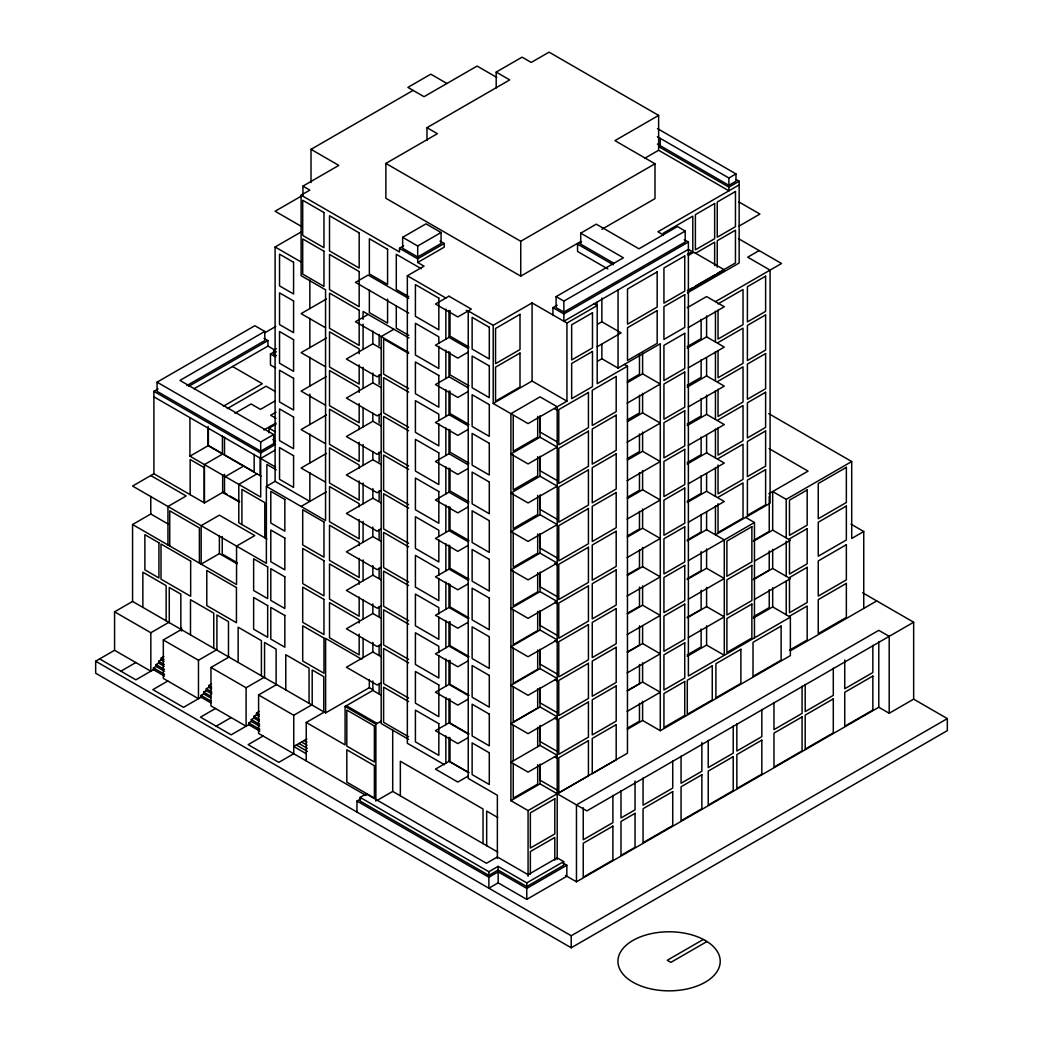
<?xml version="1.0" encoding="UTF-8"?>
<svg xmlns="http://www.w3.org/2000/svg" width="1043" height="1043" viewBox="0 0 1043 1043"><rect width="100%" height="100%" fill="white"/><g stroke="black" fill="none" stroke-linecap="round" stroke-linejoin="round"><path stroke-width="1.5" d="M311.01 182.59L311.01 149.345L413.106 90.402M496.194 87.938L496.194 72.097L522.061 57.156L531.226 62.45L549.074 52.15L658.628 115.408L658.628 150.257L728.888 190.817L728.888 187.153L658.628 146.594M302.926 195.628L302.926 186.123L338.819 165.394L311.01 149.345M223.176 492.113L204.454 502.922L153.895 473.744L132.565 486.064L266.369 563.311L266.369 486.39L325.559 520.574L325.559 289.811L301.101 275.691L301.101 195.171L309.849 190.126L302.926 186.123M301.349 196.084L275.104 211.234L301.531 226.487M426.991 140.349L426.991 127.676L509.727 79.907L496.194 72.097M580.873 241.415L520.744 276.134L385.884 198.274L385.884 163.425L437.395 133.687L426.991 127.676M309.849 472.596L309.849 501.409L275.104 481.344L275.104 246.982L301.349 231.846M402.65 237.309L426.013 223.828L441.059 232.511L441.059 243.501L417.695 256.982L402.65 248.299L402.65 237.309L417.695 245.992L441.059 232.511M264.766 331.452L179.944 380.421L273.657 434.527L273.657 443.679L260.698 451.163L157.063 391.334L157.063 382.168L254.844 325.716L264.766 331.452L264.766 340.605L186.893 385.558M301.101 195.171L399.482 251.963L399.482 248.299L403.667 245.887M153.895 473.744L153.895 391.334L158.106 388.896M264.596 332.913L275.756 326.472M326.446 299.002L301.101 313.63L325.559 327.75M188.679 386.366L267.934 340.605L267.934 346.093L194.102 388.726M658.628 115.408L614.927 140.636L654.991 163.777L654.991 198.626L601.85 229.304M417.695 258.82L444.227 243.501L444.227 247.152L417.695 262.484L417.695 258.82L399.482 248.299M276.395 355.585L273.631 353.994L273.631 350.331L276.408 348.727M275.665 367.983L270.45 364.985L270.45 353.994L273.227 352.391M444.474 764.741L407.344 743.294L407.344 275.782L424.032 266.148L417.695 262.484M326.446 338.036L301.101 352.651L325.559 366.784M368.166 314.412L355.494 321.726L408.621 352.404M644.535 158.393L658.628 150.257M223.345 406.235L262.341 383.72L232.55 366.523M227.309 408.582L266.095 386.197L275.391 391.555M385.884 163.425L520.744 241.285L654.991 163.777M234.962 413.276L251.089 403.967L260.463 409.377L275.274 400.825M393.863 329.236L381.19 336.563L381.19 723.555L408.621 739.396M381.243 348.623L372.846 343.773L346.393 359.04L377.162 376.81L381.19 374.502M326.446 376.497L301.101 391.112L325.559 405.232M189.93 417.63L189.93 456.195L208.144 445.687L261.115 476.26M580.716 233.163L596.283 224.167L638.955 248.808L677.455 226.579L685.212 231.051L685.212 242.041L563.859 312.105L556.102 307.633L556.102 296.642L623.388 257.79L580.716 233.163L580.716 244.14L613.753 263.214M276.043 412.154L270.659 415.257L276.004 418.347M607.834 268.951L577.548 251.467L577.548 244.14L581.564 241.833M263.892 429.99L275.991 423.002M222.654 454.057L204.454 464.578L204.454 502.922M269.016 432.754L269.016 428.178L276.043 424.136M157.063 382.168L260.698 442.01L273.657 434.527M468.555 348.675L448.972 337.371L435.452 345.181L457.825 358.101L468.229 352.091M381.243 387.644L372.846 382.794L346.393 398.074L377.162 415.844L381.19 413.523M657.416 136.737L728.888 178.001L735.967 173.907L735.967 181.234L728.888 185.328L657.416 144.064M373.485 690.062L369.326 687.663L325.612 712.89L132.565 601.433L132.565 524.525L150.779 514.003L168.21 524.068M153.895 391.334L260.698 452.988L275.482 444.461M326.446 414.945L301.101 429.573L325.559 443.692M225.314 476.625L243.527 466.117M728.888 187.153L739.148 181.234L739.148 263.019L687.337 292.927M260.698 458.49L275.482 449.95M497.368 858.441L497.368 795.274L468.229 778.443L468.229 310.931L493.209 325.351L532.073 302.913L566.936 323.043L597.196 305.56L597.196 383.681L627.456 366.21L627.456 753.215L528.071 810.594L510.901 800.672L510.901 413.68L540.039 396.861L557.21 406.77L557.21 859.471M739.148 184.898L657.924 231.781L663.504 235.001M663.139 233.267L692.8 216.149L692.8 251.324L687.402 254.427M257.008 473.887L238.795 484.408L238.795 522.752L266.891 538.983M556.102 296.642L563.859 301.114L685.212 231.051M552.933 314.96L552.933 307.633L557.131 305.195M468.555 388.035L448.972 376.732L435.452 384.541L457.825 397.461L468.229 391.451M381.243 426.105L372.846 421.255L346.393 436.535L377.162 454.305L381.19 451.984M552.933 307.633L563.859 313.943L688.38 242.041L688.38 676.02L790.372 617.143L790.372 655.604L660.284 730.713L642.592 720.491L627.404 729.266M266.369 486.39L275.104 481.344M326.446 453.405L301.101 468.033L325.559 482.153M688.315 255.405L693.83 252.223L724.285 269.798L688.38 290.528M739.148 226.057L759.917 214.063L738.926 201.951M695.394 253.332L714.651 242.211L714.651 265.626M597.652 324.23L601.876 321.792L621.133 332.913L597.196 346.732M468.555 425.974L448.972 414.671L435.452 422.48L457.825 435.4L468.229 429.39M381.243 464.565L372.846 459.715L346.393 474.995L377.162 492.765L381.19 490.445M114.574 611.824L150.831 632.749L150.831 671.21L114.574 650.284L114.574 611.824L132.565 601.433M237.074 563.833L219.382 553.611L201.169 564.133L201.169 525.672L219.382 515.151L254.766 535.581L236.552 546.102L236.552 584.562L132.565 524.525M301.101 506.455L326.446 491.827M687.402 290.71L692.8 287.594M695.394 286.095L714.651 274.987M717.245 273.475L735.458 262.966L735.458 230.203L717.245 240.711L717.245 267.243M493.209 325.351L493.209 403.472L532.073 381.034L566.936 401.164L566.936 323.043M759.148 250.581L747.701 257.191L770.086 270.111L770.086 503.261L715.446 534.811L715.446 505.998M687.259 307.711L706.593 296.551L724.285 306.759L688.38 327.489M597.652 361.191L601.876 358.753L618.056 368.088L660.284 343.708L660.284 730.713M468.555 464.995L448.972 453.692L435.452 461.501L457.825 474.422L468.229 468.411M381.243 503.026L372.846 498.176L346.393 513.443L377.162 531.213L381.19 528.905M715.446 301.649L781.533 263.501L738.418 238.612M565.462 875.455L576.466 881.804L878.78 707.258L889.197 713.269L913.655 699.149L947.331 718.601L947.331 730.608L571.212 947.774L95.669 673.217L95.669 661.197L114.574 650.284M718.04 303.891L743.02 289.472L743.02 324.647L718.04 339.066L718.04 310.279M150.831 632.749L168.81 622.358M566.936 401.164L528.071 423.601L493.209 403.472M163.308 639.959L198.47 660.258L198.47 698.706L163.308 678.419L163.308 639.959L181.299 629.568M120.884 671.184L135.838 662.553M627.338 381.216L639.476 374.215L639.476 355.024M687.259 346.628L701.131 338.61L701.131 319.432M627.404 382.612L642.592 373.837L660.284 384.046L627.143 403.185M687.259 348.049L706.593 336.889L724.285 347.097L688.38 367.827M540.039 437.2L510.901 454.018L528.071 463.939L557.21 447.108L540.039 437.2L540.039 416.222M164.012 661.392L161.235 659.789L161.235 657.99L163.934 656.425M468.555 503.456L448.972 492.153L435.452 499.962L457.825 512.882L468.229 506.872M381.243 541.434L372.846 536.584L346.393 551.864L377.162 569.634L381.19 567.314M164.181 666.294L158.627 663.1L158.627 661.288L161.235 659.789M164.351 671.21L156.033 666.399L156.033 664.6L158.627 663.1M164.533 676.112L153.425 669.697L153.425 667.898L156.033 666.399M718.04 342.573L743.02 328.154L743.02 363.329L718.04 377.749L718.04 350.565M155.016 668.785L135.877 679.84L99.633 658.915M198.47 660.258L216.449 649.867M167.806 681.014L152.852 689.645L183.516 707.35L201.26 697.102M627.338 419.899L639.476 412.898L639.476 395.31M687.259 385.31L701.131 377.292L701.131 359.718M627.404 421.633L642.592 412.859L660.284 423.08L627.143 442.219M687.259 387.07L706.593 375.91L724.285 386.132L688.38 406.861M540.039 476.221L510.901 493.052L528.071 502.961L557.21 486.142L540.039 476.221L540.039 456.717M210.96 667.468L246.109 687.754L246.109 726.215L210.96 705.915L210.96 667.468L228.938 657.077M468.555 541.917L448.972 530.613L435.452 538.423L457.825 551.343L468.229 545.333M381.243 579.999L372.846 575.149L346.393 590.429L377.162 608.199L381.19 605.879M718.04 381.269L743.02 366.836L743.02 402.011L718.04 416.431L718.04 389.261M211.651 688.901L208.874 687.298L208.874 685.499L211.586 683.934M211.82 693.804L206.266 690.596L206.266 688.797L208.874 687.298M210.608 697.91L203.672 693.908L203.672 692.096L206.266 690.596M210.777 702.813L201.064 697.206L201.064 695.407L203.672 693.908M627.338 458.594L639.476 451.58L639.476 433.992M687.259 423.993L701.131 415.988L701.131 398.4M627.404 460.093L642.592 451.319L660.284 461.541L627.143 480.667M687.259 425.531L706.593 414.371L724.285 424.592L688.38 445.309M540.039 514.681L510.901 531.513L528.071 541.421L557.21 524.603L540.039 514.681L540.039 495.451M468.555 580.377L448.972 569.074L435.452 576.883L457.825 589.803L468.229 583.793M381.243 618.356L372.846 613.506L346.393 628.786L377.162 646.556L381.19 644.235M246.109 687.754L264.088 677.376M215.445 708.51L200.491 717.154L231.155 734.846L248.899 724.611M718.04 419.951L743.02 405.531L743.02 440.694L718.04 455.113L718.04 427.943M366.119 795.509L258.599 733.425L258.599 694.964L276.578 684.586M216.175 726.202L231.129 717.571M627.338 497.276L639.476 490.262L639.476 472.688M687.259 462.675L701.131 454.67L701.131 437.082M627.404 498.554L642.592 489.78L660.284 500.001L627.143 519.127M687.259 463.992L706.593 452.831L724.285 463.04L688.38 483.769M259.29 716.398L256.513 714.807L256.513 712.995L259.225 711.43M259.459 721.313L253.918 718.105L253.918 716.306L256.513 714.807M259.642 726.215L251.311 721.417L251.311 719.605L253.918 718.105M540.039 553.142L510.901 569.973L528.071 579.882L557.21 563.064L540.039 553.142L540.039 533.912M259.811 731.13L248.716 724.716L248.716 722.916L251.311 721.417M468.555 618.786L448.972 607.482L435.452 615.292L457.825 628.212L468.229 622.202M381.243 656.816L372.846 651.966L346.393 667.246L377.162 685.016L381.19 682.696M718.04 458.633L743.02 444.214L743.02 479.389L718.04 493.808L718.04 465.035M258.599 694.964L293.748 715.263L311.74 704.885M263.084 736.019L248.143 744.65L278.794 762.355L293.748 753.724L293.748 715.263M627.338 535.959L639.476 528.957L639.476 511.37M687.259 501.37L701.131 493.352L701.131 475.764M306.238 760.934L306.238 722.473L324.23 712.095M627.404 537.015L642.592 528.24L660.284 538.462L627.143 557.588M687.259 502.452L706.593 491.292L724.285 501.5L688.38 522.23M540.039 591.603L510.901 608.421L528.071 618.343L557.21 601.511L540.039 591.603L540.039 572.372M468.555 657.351L448.972 646.047L435.452 653.87L457.825 666.777L468.229 660.767M306.238 722.473L345.09 744.911L345.09 706.45L372.846 690.427L381.243 695.277M718.04 497.315L743.02 482.896L743.02 518.071L718.04 532.491L718.04 503.717M306.864 738.939L293.748 746.514L306.238 753.724M627.338 574.641L639.476 567.64L639.476 550.052M687.259 540.052L701.131 532.034L701.131 514.46M627.404 575.423L642.592 566.662L660.284 576.87L627.143 596.009M687.259 540.861L706.593 529.701L724.285 539.922L724.285 655.291L706.593 645.082L687.259 656.243M768.86 493.756L808.064 471.123L769.03 448.581M345.09 706.45L375.871 724.22L381.19 721.156M540.039 630.011L510.901 646.843L528.071 656.751L557.21 639.933L540.039 630.011L540.039 610.807M468.555 695.707L448.972 684.404L435.452 692.213L457.825 705.133L468.229 699.123M753.346 541.278L772.68 530.118L772.68 491.553L786.213 499.362L851.714 461.541L851.714 538.462L863.747 531.513L863.747 608.434M688.38 560.652L754.467 522.491L754.467 637.873M627.338 613.336L639.476 606.322L639.476 587.144M687.259 578.735L701.131 570.73L701.131 551.538M753.789 540.326L769.239 531.409L769.239 496.233M627.404 613.988L642.592 605.227L660.284 615.435L627.143 634.574M687.259 579.439L706.593 568.266L724.285 578.487L688.38 599.217M540.039 668.589L510.901 685.407L528.071 695.316L557.21 678.498L540.039 668.589L540.039 649.307M468.555 734.168L448.972 722.864L435.452 730.674L457.825 743.594L468.229 737.584M754.467 561.056L790.372 540.326L772.68 530.118M360.135 797.4L366.236 793.879L486.442 863.278L497.368 856.968L528.071 874.686L557.21 857.867L563.663 861.596L563.663 865.26L526.767 886.563L498.15 870.031L488.867 875.39L360.135 801.063L360.135 797.4L488.867 871.726L498.15 866.368L526.767 882.899L563.663 861.596M356.954 812.054L356.954 801.063L360.93 798.769M627.338 652.018L639.476 645.017L639.476 625.826M687.259 617.417L701.131 609.412L701.131 590.234M753.789 579.008L769.239 570.091L769.239 550.913M627.404 652.344L642.592 643.57L660.284 653.792L627.143 672.918M687.259 617.782L706.593 606.622L724.285 616.83L688.38 637.56M753.346 579.634L772.68 568.474L790.372 578.682L754.467 599.412M377.279 800.32L392.703 791.428L497.785 852.092M540.039 706.932L510.901 723.764L528.071 733.672L557.21 716.854L540.039 706.932L540.039 687.754M468.555 772.628L448.972 761.325L435.452 769.134L457.825 782.054L468.229 776.044M687.259 654.913L701.131 646.895L701.131 629.098M753.789 616.504L769.239 607.574L769.239 589.777M627.338 690.701L639.476 683.7L639.476 664.508M627.404 690.805L642.592 682.031L660.284 692.252L627.143 711.378M753.346 618.095L772.68 606.922L790.372 617.143M540.039 745.393L510.901 762.224L528.071 772.133L557.21 755.315L540.039 745.393L540.039 726.163M789.486 616.23L807.178 606.009L807.178 639.985L789.486 650.193M627.338 728.183L639.476 721.182L639.476 703.386M510.901 800.672L540.039 783.854L586.87 810.893L913.655 622.228L913.655 699.149M790.438 650.754L876.746 600.924M488.867 877.228L498.15 871.87L526.767 888.388L566.831 865.26L566.831 876.25L526.767 899.379L498.15 882.847L488.867 888.219L488.867 877.228L356.954 801.063M95.669 661.197L571.212 935.754L947.331 718.601M703.308 939.469L667.272 960.277L670.884 962.363L706.932 941.555M657.468 128.589L735.967 173.907M736.332 179.618L739.148 181.234M496.781 77.417L477.107 66.061L424.032 96.699L407.904 87.39L430.798 74.17L446.925 83.492M684.286 239.681L688.38 242.041M691.457 251.141L688.38 249.368L563.859 321.257L563.859 313.943M577.548 244.14L613.336 264.805M594.119 303.787L597.196 305.56M768.73 413.641L851.714 461.541M440.029 241.063L444.227 243.501M624.379 364.437L627.456 366.21M421.268 268.716L396.288 254.296L396.288 289.472L408.778 296.681M851.049 524.186L863.747 531.513M407.344 275.782L445.856 298.011M466.247 310.358L468.959 311.922M408.673 298.441L368.166 275.052L355.494 282.366L408.621 313.043M468.959 347.084L450.015 336.159L450.015 310.579M745.628 517.38L754.467 522.491M275.104 246.982L301.531 262.236M554.589 408.687L557.21 410.199M862.639 592.776L913.655 622.228M408.778 335.364L396.288 328.154L396.288 305.768M408.947 337.958L363.081 311.466L363.081 319.38M468.959 385.78L450.015 374.841L450.015 352.456M408.595 353.408L383.615 338.988L383.615 374.15L408.595 388.57M557.21 441.906L540.209 432.102L540.209 415.883M468.959 424.462L450.015 413.523L450.015 391.138M408.595 392.09L383.615 377.67L383.615 412.845L408.595 427.265M557.21 480.601L540.209 470.784L540.209 456.195M264.009 338.336L267.934 340.605M267.934 346.093L274.7 350.005M273.631 350.331L276.395 351.921M468.959 463.144L450.015 452.206L450.015 429.833M408.595 430.772L383.615 416.353L383.615 451.528L408.595 465.947M557.21 519.284L540.209 509.466L540.209 494.877M270.45 353.994L275.665 356.993M468.959 501.826L450.015 490.901L450.015 468.516M408.595 469.454L383.615 455.035L383.615 490.21L408.595 504.629M557.21 557.966L540.209 548.149L540.209 533.56M554.589 563.429L557.21 564.941M468.959 540.522L450.015 529.583L450.015 507.198M408.595 508.15L383.615 493.73L383.615 528.892L408.595 543.312M269.016 428.178L275.535 431.945M557.21 596.648L540.209 586.844L540.209 572.242M554.589 602.124L557.21 603.623M272.927 439.598L275.535 441.098M153.895 396.822L275.548 467.055M468.959 579.204L450.015 568.266L450.015 545.88M276.252 469.845L266.891 464.448L266.891 487.159M408.595 546.832L383.615 532.412L383.615 567.588L408.595 582.007M557.21 635.343L540.209 625.526L540.209 610.937M554.589 640.806L557.21 642.319M189.93 456.195L260.698 497.055L260.698 452.988M468.959 617.886L450.015 606.948L450.015 584.575M408.595 585.514L383.615 571.095L383.615 606.27L408.595 620.689M557.21 674.026L540.209 664.208L540.209 649.62M554.589 679.488L557.21 681.001M224.558 492.909L227.309 494.486M230.047 496.077L239.668 501.631M239.342 502.048L222.654 492.413L222.654 474.839M468.959 656.568L450.015 645.643L450.015 621.654M408.595 624.209L383.615 609.777L383.615 644.952L408.595 659.372M150.779 475.543L186.162 495.973L167.949 506.494L167.949 544.941M557.21 712.708L540.209 702.904L540.209 688.302M554.589 718.171L557.21 719.683M468.959 695.264L450.015 684.325L450.015 660.349M237.074 562.633L222.25 554.068L222.25 536.48M408.595 662.892L383.615 648.472L383.615 683.634L408.595 698.067M557.21 751.39L540.209 741.586L540.209 725.367M554.589 756.866L557.21 758.365M361.686 659.202L325.612 638.381L325.612 712.89M468.959 733.946L450.015 723.008L450.015 699.032M408.595 701.574L383.615 687.154L383.615 722.33L408.595 736.749M557.21 790.086L540.209 780.268L540.209 764.05M468.959 772.628L450.015 761.703L450.015 737.714M346.393 705.694L377.162 723.464M497.785 817.516L486.677 811.102L486.677 845.69M562.712 862.874L566.831 865.26M161.235 657.99L164.012 659.593M208.874 685.499L211.651 687.089M256.513 712.995L259.29 714.598M304.165 740.504L306.929 742.108M301.557 742.003L307.111 745.21M158.627 661.288L164.181 664.495M206.266 688.797L211.82 692.004M253.918 716.306L259.459 719.514M298.95 743.516L307.281 748.313M296.355 745.015L307.45 751.416M156.033 664.6L164.351 669.397M203.672 692.096L210.608 696.111M251.311 719.605L259.642 724.416M153.425 667.898L164.533 674.313M201.064 695.407L210.777 701.013M248.716 722.916L259.811 729.318M889.197 713.269L889.197 636.347L878.78 630.337L576.466 804.883L576.466 881.804M878.78 641.562L878.78 707.258M872.848 645.369L872.848 672.539L844.739 688.771L844.739 659.997M833.292 668.198L833.292 695.381L805.196 711.6L805.196 684.417M802.08 686.229L802.08 713.399L773.971 729.631L773.971 702.447M786.213 499.362L786.213 537.927M786.213 541.121L786.213 576.284M786.213 581.081L786.213 614.744M772.68 549.296L772.68 568.474M772.68 587.704L772.68 606.922M761.833 709.462L761.833 736.632L736.853 751.051L736.853 723.881M733.216 725.98L733.216 753.15L708.236 767.583L708.236 740.4M728.888 178.001L728.888 185.328M715.446 311.336L715.446 341.987M715.446 351.752L715.446 381.021M715.446 390.63L715.446 419.482M715.446 429.09L715.446 457.942M715.446 467.551L715.446 496.403M706.593 315.912L706.593 336.889M706.593 358.023L706.593 375.91M706.593 395.141L706.593 414.371M706.593 435.205L706.593 452.831M706.593 473.665L706.593 491.292M706.593 512.1L706.593 529.701M706.593 548.983L706.593 568.266M706.593 587.444L706.593 606.622M706.593 625.852L706.593 645.082M701.874 742.486L701.874 771.259L681.053 783.267L681.053 756.097M672.722 760.908L672.722 788.078L643.062 805.209L643.062 778.026M660.219 138.354L660.219 145.681M642.592 352.86L642.592 373.837M642.592 393.354L642.592 412.859M642.592 432.089L642.592 451.319M642.592 470.549L642.592 489.78M642.592 509.01L642.592 528.24M642.592 547.445L642.592 566.662M642.592 585.944L642.592 605.227M642.592 625.996L642.592 643.57M642.592 662.8L642.592 682.031M642.592 701.261L642.592 720.491M635.044 781.064L635.044 809.837L620.989 817.947L620.989 790.777M618.056 289.967L618.056 368.088M612.893 795.444L612.893 822.627L583.233 839.758L583.233 807.777M601.876 298.05L601.876 321.792M601.876 344.294L601.876 358.753M596.935 302.366L596.935 305.56M571.212 935.754L571.212 947.774M563.859 301.114L563.859 312.105M554.811 860.084L554.811 837.438L530.352 851.557L530.352 874.203M540.039 764.623L540.039 783.854M537.693 416.34L537.693 437.121L513.234 451.241L513.234 416.066M537.693 456.625L537.693 475.804L513.234 489.923L513.234 454.761M537.693 495.308L537.693 514.499L513.234 528.618L513.234 493.443M537.693 533.99L537.693 553.181L513.234 567.301L513.234 532.126M537.693 572.685L537.693 591.863L513.234 605.983L513.234 570.808M537.693 611.367L537.693 630.546L513.234 644.665L513.234 609.503M537.693 650.05L537.693 669.241L513.234 683.361L513.234 648.185M537.693 688.745L537.693 707.923L513.234 722.043L513.234 686.868M537.693 727.427L537.693 746.605M537.693 764.675L537.693 784.088L513.234 798.208L513.234 764.245M532.073 302.913L532.073 381.034M528.071 810.594L528.071 876.289M526.767 882.899L526.767 886.563M526.767 888.388L526.767 899.379M520.744 241.285L520.744 276.134M513.234 725.563L513.234 760.725M498.15 866.368L498.15 870.031M498.15 871.87L498.15 882.847M488.867 871.726L488.867 875.39M483.039 843.578L483.039 809.003L400.343 761.26L400.343 795.835M448.972 310.449L448.972 337.371M448.972 351.543L448.972 376.732M448.972 390.956L448.972 414.671M448.972 429.299L448.972 453.692M448.972 468.111L448.972 492.153M448.972 506.572L448.972 530.613M448.972 545.033L448.972 569.074M448.972 583.48L448.972 607.482M448.972 621.954L448.972 646.047M448.972 660.441L448.972 684.404M448.972 698.823L448.972 722.864M448.972 737.284L448.972 761.325M445.856 309.093L445.856 339.171M445.856 350.187L445.856 378.531M445.856 389.6L445.856 416.47M445.856 427.852L445.856 455.491M445.856 466.716L445.856 493.952M445.856 505.177L445.856 532.412M445.856 543.638L445.856 570.873M445.856 582.072L445.856 609.281M445.856 620.533L445.856 647.859M445.856 659.046L445.856 686.203M445.856 697.428L445.856 724.663M445.856 735.889L445.856 763.124M438.829 343.16L438.829 336.811L415.414 323.291L415.414 355.011L438.829 368.531L438.829 346.328M438.829 420.525L438.829 414.188L415.414 400.668L415.414 432.376L438.829 445.896L438.829 423.706M438.829 536.584L438.829 530.248L415.414 516.728L415.414 548.435L438.829 561.955L438.829 539.752M438.829 575.267L438.829 568.93L415.414 555.411L415.414 587.118L438.829 600.638L438.829 578.448M438.829 613.962L438.829 607.613L415.414 594.093L415.414 625.813L438.829 639.333L438.829 617.13M438.829 652.644L438.829 646.308L415.414 632.788L415.414 664.495L438.829 678.015L438.829 655.812M417.695 245.992L417.695 256.982M392.703 729.865L392.703 791.428M387.579 299.145L387.579 323.121L369.365 312.613L369.365 290.228M379.13 334.464L379.13 345.65M379.13 374.75L379.13 384.346M379.13 415.036L379.13 423.028M379.13 452.114L379.13 461.71M379.13 490.81L379.13 500.392M379.13 529.492L379.13 539.088M379.13 568.174L379.13 577.77M379.13 606.857L379.13 616.452M379.13 645.552L379.13 655.134M379.13 684.234L379.13 693.83M375.871 724.22L375.871 801.141M372.846 331.126L372.846 343.773M372.846 373.042L372.846 382.794M372.846 413.25L372.846 421.255M372.846 451.697L372.846 459.715M372.846 488.554L372.846 498.176M372.846 526.989L372.846 536.584M372.846 565.515L372.846 575.149M372.846 603.923L372.846 613.506M372.846 642.358L372.846 651.966M372.846 681.014L372.846 690.427M369.326 679.554L369.326 687.663M363.081 324.112L363.081 349.405M363.081 367.292L363.081 388.439M363.081 407.67L363.081 426.9M363.081 444.527L363.081 465.361M363.081 482.987L363.081 503.808M363.081 521.422L363.081 542.23M363.081 559.908L363.081 580.795M363.081 599.973L363.081 619.151M363.081 638.381L363.081 657.611M359.17 353.72L359.17 348.923L329.51 331.804L329.51 366.98L359.17 384.098L359.17 364.92M359.17 392.403L359.17 387.618L329.51 370.487L329.51 405.662L359.17 422.78L359.17 403.602M359.17 429.494L359.17 426.3L329.51 409.169L329.51 444.344L359.17 461.475L359.17 442.284M359.17 468.177L359.17 464.982L329.51 447.864L329.51 483.026L359.17 500.158L359.17 480.966M359.17 506.872L359.17 503.665L329.51 486.546L329.51 521.722L359.17 538.84L359.17 519.662M359.17 545.554L359.17 542.36L329.51 525.229L329.51 560.404L359.17 577.522L359.17 558.344M359.17 584.236L359.17 581.042L329.51 563.924L329.51 599.086L359.17 616.217L359.17 597.026M359.17 622.919L359.17 619.725L329.51 602.606L329.51 637.768L359.17 654.9L359.17 634.118M323.76 711.821L323.76 676.659L312.196 669.971L312.196 705.146M309.849 280.137L309.849 308.585M309.849 318.337L309.849 347.619M309.849 357.227L309.849 386.066M309.849 394.085L309.849 424.527M309.849 434.149L309.849 462.988M309.054 703.334L309.054 668.159L285.782 654.73L285.782 689.892M276.121 684.325L276.121 649.15L264.557 642.475L264.557 677.637M264.805 537.771L264.805 502.609L241.911 489.389L241.911 524.564M261.402 675.825L261.402 640.65L238.143 627.221L238.143 662.396M260.698 442.01L260.698 451.163M260.124 457.095L260.124 474.682M254.166 454.331L254.166 471.918L224.506 454.8L224.506 437.213M228.482 656.816L228.482 621.641L216.905 614.966L216.905 650.128M224.506 474.291L224.506 493.482M222.433 436.013L222.433 453.588L208.378 445.478L208.378 427.891M219.382 535.985L219.382 553.611M213.763 648.316L213.763 613.154L190.491 599.712L190.491 634.887M208.144 426.404L208.144 445.687M204.219 502.791L204.219 467.629L190.165 459.507L190.165 494.682M199.382 563.103L199.382 527.927L169.722 510.809L169.722 545.971M181.521 627.847L181.521 631.041M180.843 629.307L180.843 594.132L169.266 587.457L169.266 622.632M166.124 620.807L166.124 585.644L142.852 572.203L142.852 607.378M150.779 496.377L150.779 514.003M448.972 296.212L435.452 304.021L457.825 316.942L471.358 309.119L448.972 296.212M520.001 314.36L495.542 328.48L495.542 363.655L520.001 349.535L520.001 314.36M714.651 203.528L695.394 214.649L695.394 249.812L714.651 238.704L714.651 203.528M735.458 191.508L717.245 202.029L717.245 237.204L735.458 226.683L735.458 191.508M657.168 271.884L627.508 289.002L627.508 324.177L657.168 307.059L657.168 271.884M684.743 255.965L663.935 267.973L663.935 303.148L684.743 291.127L684.743 255.965M520.001 353.055L495.542 367.175L495.542 401.138L520.001 387.018L520.001 353.055M592.476 312.783L571.655 324.803L571.655 359.965L592.476 347.958L592.476 312.783M657.168 310.566L627.508 327.698L627.508 360.461L657.168 343.343L657.168 310.566M684.743 294.647L663.935 306.668L663.935 339.431L684.743 327.411L684.743 294.647M592.476 351.465L571.655 363.486L571.655 398.661L592.476 386.64L592.476 351.465M765.614 276.199L747.401 286.721L747.401 321.883L765.614 311.375L765.614 276.199M684.743 333.33L663.935 345.35L663.935 380.526L684.743 368.505L684.743 333.33M588.435 392.481L558.774 409.612L558.774 444.787L588.435 427.656L588.435 392.481M616.191 376.458L592.255 390.278L592.255 425.453L616.191 411.633L616.191 376.458M765.614 314.882L747.401 325.403L747.401 360.578L765.614 350.057L765.614 314.882M684.743 372.012L663.935 384.033L663.935 419.208L684.743 407.187L684.743 372.012M588.435 431.176L558.774 448.294L558.774 483.47L588.435 466.338L588.435 431.176M616.191 415.153L592.255 428.973L592.255 464.135L616.191 450.315L616.191 415.153M765.614 353.577L747.401 364.085L747.401 399.26L765.614 388.739L765.614 353.577M684.743 410.707L663.935 422.715L663.935 457.89L684.743 445.869L684.743 410.707M588.435 469.858L558.774 486.977L558.774 522.152L588.435 505.034L588.435 469.858M616.191 453.835L592.255 467.655L592.255 502.83L616.191 489.011L616.191 453.835M765.614 392.259L747.401 402.767L747.401 437.943L765.614 427.434L765.614 392.259M684.743 449.39L663.935 461.41L663.935 496.572L684.743 484.565L684.743 449.39M588.435 508.541L558.774 525.672L558.774 560.834L588.435 543.716L588.435 508.541M616.191 492.518L592.255 506.337L592.255 541.513L616.191 527.693L616.191 492.518M765.614 430.942L747.401 441.463L747.401 476.625L765.614 466.117L765.614 430.942M684.743 488.072L663.935 500.092L663.935 535.268L684.743 523.247L684.743 488.072M588.435 547.236L558.774 564.354L558.774 599.529L588.435 582.398L588.435 547.236M616.191 531.2L592.255 545.02L592.255 580.195L616.191 566.375L616.191 531.2M765.614 469.637L747.401 480.145L747.401 515.32L765.614 504.799L765.614 469.637M684.743 526.767L663.935 538.775L663.935 573.95L684.743 561.929L684.743 526.767M588.435 585.918L558.774 603.037L558.774 638.212L588.435 621.093L588.435 585.918M616.191 569.895L592.255 583.715L592.255 618.877L616.191 605.057L616.191 569.895M807.178 489.962L789.486 500.171L789.486 535.346L807.178 525.124L807.178 489.962M846.355 467.342L818.247 483.561L818.247 518.736L846.355 502.504L846.355 467.342M684.743 565.449L663.935 577.457L663.935 612.632L684.743 600.612L684.743 565.449M751.873 526.689L726.893 541.108L726.893 576.284L751.873 561.864L751.873 526.689M588.435 624.601L558.774 641.732L558.774 676.894L588.435 659.776L588.435 624.601M616.191 608.577L592.255 622.397L592.255 657.572L616.191 643.753L616.191 608.577M807.178 528.645L789.486 538.853L789.486 574.028L807.178 563.807L807.178 528.645M846.355 506.024L818.247 522.243L818.247 556.219L846.355 539.987L846.355 506.024M684.743 604.132L663.935 616.152L663.935 651.314L684.743 639.307L684.743 604.132M751.873 565.384L726.893 579.804L726.893 614.966L751.873 600.546L751.873 565.384M588.435 663.283L558.774 680.414L558.774 715.589L588.435 698.458L588.435 663.283M616.191 647.26L592.255 661.079L592.255 696.255L616.191 682.435L616.191 647.26M807.178 567.327L789.486 577.548L789.486 612.71L807.178 602.502L807.178 567.327M846.355 544.707L818.247 560.925L818.247 596.101L846.355 579.882L846.355 544.707M684.743 642.814L663.935 654.835L663.935 690.01L684.743 677.989L684.743 642.814M751.873 604.066L726.893 618.486L726.893 652.449L751.873 638.029L751.873 604.066M588.435 701.978L558.774 719.096L558.774 754.272L588.435 737.14L588.435 701.978M616.191 685.955L592.255 699.762L592.255 734.937L616.191 721.117L616.191 685.955M846.355 583.389L818.247 599.621L818.247 633.583L846.355 617.365L846.355 583.389M684.743 681.509L663.935 693.517L663.935 727.492L684.743 715.472L684.743 681.509M712.265 665.851L687.285 680.271L687.285 714.325L712.265 699.905L712.265 665.851M740.882 649.32L715.902 663.739L715.902 697.806L740.882 683.387L740.882 649.32M781.129 626.087L753.02 642.319L753.02 676.372L781.129 660.154L781.129 626.087M588.435 740.66L558.774 757.779L558.774 792.954L588.435 775.836L588.435 740.66M616.191 724.637L592.255 738.457L592.255 773.619L616.191 759.799L616.191 724.637M554.811 798.755L530.352 812.875L530.352 848.05L554.811 833.931L554.811 798.755M612.893 826.147L583.233 843.265L583.233 877.241L612.893 860.11L612.893 826.147M635.044 813.357L620.989 821.467L620.989 855.429L635.044 847.32L635.044 813.357M672.722 791.598L643.062 808.716L643.062 842.692L672.722 825.561L672.722 791.598M701.874 774.766L681.053 786.787L681.053 820.763L701.874 808.742L701.874 774.766M733.216 756.67L708.236 771.09L708.236 805.066L733.216 790.646L733.216 756.67M761.833 740.152L736.853 754.571L736.853 788.534L761.833 774.115L761.833 740.152M802.08 716.919L773.971 733.138L773.971 767.113L802.08 750.882L802.08 716.919M833.292 698.888L805.196 715.12L805.196 749.083L833.292 732.864L833.292 698.888M872.848 676.06L844.739 692.278L844.739 726.254L872.848 710.035L872.848 676.06M705.237 940.447L700.205 937.892A51.146 29.53 0 0 0 619.138 954.932A51.146 29.53 0 0 0 680.14 990.146A51.146 29.53 0 0 0 709.657 943.341L705.237 940.447M323.969 212.537L302.705 200.269L302.705 235.444L323.969 247.713L323.969 212.537M359.17 232.876L329.51 215.745L329.51 250.92L359.17 268.038L359.17 232.876M387.579 249.264L369.365 238.756L369.365 273.918L387.579 284.439L387.579 249.264M438.829 298.129L415.414 284.609L415.414 316.316L438.829 329.836L438.829 298.129M489.297 327.267L472.127 317.359L472.127 349.066L489.297 358.975L489.297 327.267M323.969 251.233L302.705 238.951L302.705 274.126L323.969 286.395L323.969 251.233M359.17 271.558L329.51 254.427L329.51 289.602L359.17 306.72L359.17 271.558M489.297 365.95L472.127 356.041L472.127 387.748L489.297 397.67L489.297 365.95M293.578 262.288L279.537 254.166L279.537 285.886L293.578 293.996L293.578 262.288M359.17 310.24L329.51 293.122L329.51 328.284L359.17 345.416L359.17 310.24M438.829 375.506L415.414 361.986L415.414 393.693L438.829 407.213L438.829 375.506M489.297 404.645L472.127 394.723L472.127 426.444L489.297 436.352L489.297 404.645M293.578 300.971L279.537 292.861L279.537 324.569L293.578 332.678L293.578 300.971M489.297 443.327L472.127 433.406L472.127 465.126L489.297 475.034L489.297 443.327M293.578 339.653L279.537 331.544L279.537 363.251L293.578 371.36L293.578 339.653M438.829 452.871L415.414 439.351L415.414 471.071L438.829 484.578L438.829 452.871M489.297 482.009L472.127 472.101L472.127 503.808L489.297 513.73L489.297 482.009M293.578 378.335L279.537 370.226L279.537 401.946L293.578 410.055L293.578 378.335M438.829 491.553L415.414 478.033L415.414 509.753L438.829 523.273L438.829 491.553M489.297 520.692L472.127 510.783L472.127 542.49L489.297 552.412L489.297 520.692M293.578 417.031L279.537 408.921L279.537 440.628L293.578 448.738L293.578 417.031M489.297 559.387L472.127 549.465L472.127 581.186L489.297 591.094L489.297 559.387M293.578 455.713L279.537 447.603L279.537 479.311L293.578 487.42L293.578 455.713M489.297 598.069L472.127 588.161L472.127 619.868L489.297 629.776L489.297 598.069M284.843 499.441L270.802 491.331L270.802 523.038L284.843 531.161L284.843 499.441M323.969 522.021L302.705 509.753L302.705 544.928L323.969 557.197L323.969 522.021M489.297 636.751L472.127 626.843L472.127 658.55L489.297 668.472L489.297 636.751M284.843 538.123L270.802 530.013L270.802 561.734L284.843 569.843L284.843 538.123M323.969 560.717L302.705 548.435L302.705 583.611L323.969 595.879L323.969 560.717M489.297 675.447L472.127 665.525L472.127 697.232L489.297 707.154L489.297 675.447M267.673 566.897L253.632 558.787L253.632 590.494L267.673 598.617L267.673 566.897M284.843 576.818L270.802 568.709L270.802 600.416L284.843 608.525L284.843 576.818M323.969 599.399L302.705 587.131L302.705 622.293L323.969 634.574L323.969 599.399M438.829 684.99L415.414 671.47L415.414 703.178L438.829 716.697L438.829 684.99M489.297 714.129L472.127 704.208L472.127 735.928L489.297 745.836L489.297 714.129M158.927 542.803L144.873 534.681L144.873 569.856L158.927 577.965L158.927 542.803M190.66 561.121L161 544.003L161 579.165L190.66 596.296L190.66 561.121M236.448 587.561L206.788 570.443L206.788 605.605L236.448 622.736L236.448 587.561M267.673 605.592L253.632 597.47L253.632 629.19L267.673 637.299L267.673 605.592M284.843 615.5L270.802 607.391L270.802 639.098L284.843 647.208L284.843 615.5M323.969 638.081L302.705 625.813L302.705 660.988L323.969 673.256L323.969 638.081M438.829 723.673L415.414 710.153L415.414 741.86L438.829 755.38L438.829 723.673M489.297 752.811L472.127 742.903L472.127 774.61L489.297 784.519L489.297 752.811M374.385 725.98L346.811 710.061L346.811 746.11L374.385 762.042L374.385 725.98M374.385 765.692L346.811 749.774L346.811 782.159L374.385 798.091L374.385 765.692"/></g></svg>
